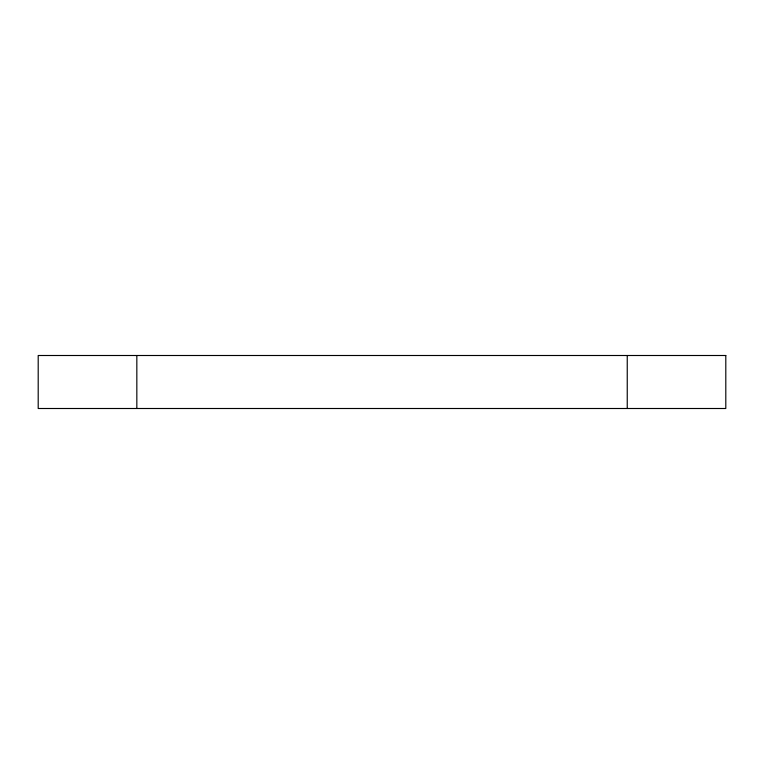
<?xml version="1.0" encoding="UTF-8"?>
<svg xmlns="http://www.w3.org/2000/svg" width="764" height="764" viewBox="0 0 764 764"><rect width="100%" height="100%" fill="white"/><g stroke="black" fill="none" stroke-linecap="round" stroke-linejoin="round"><path stroke-width="1.15" d="M627.244 355.499L627.244 408.501M136.832 355.499L136.832 408.501M725.8 355.499L38.2 355.499L38.2 408.501L725.8 408.501L725.8 355.499"/></g></svg>
